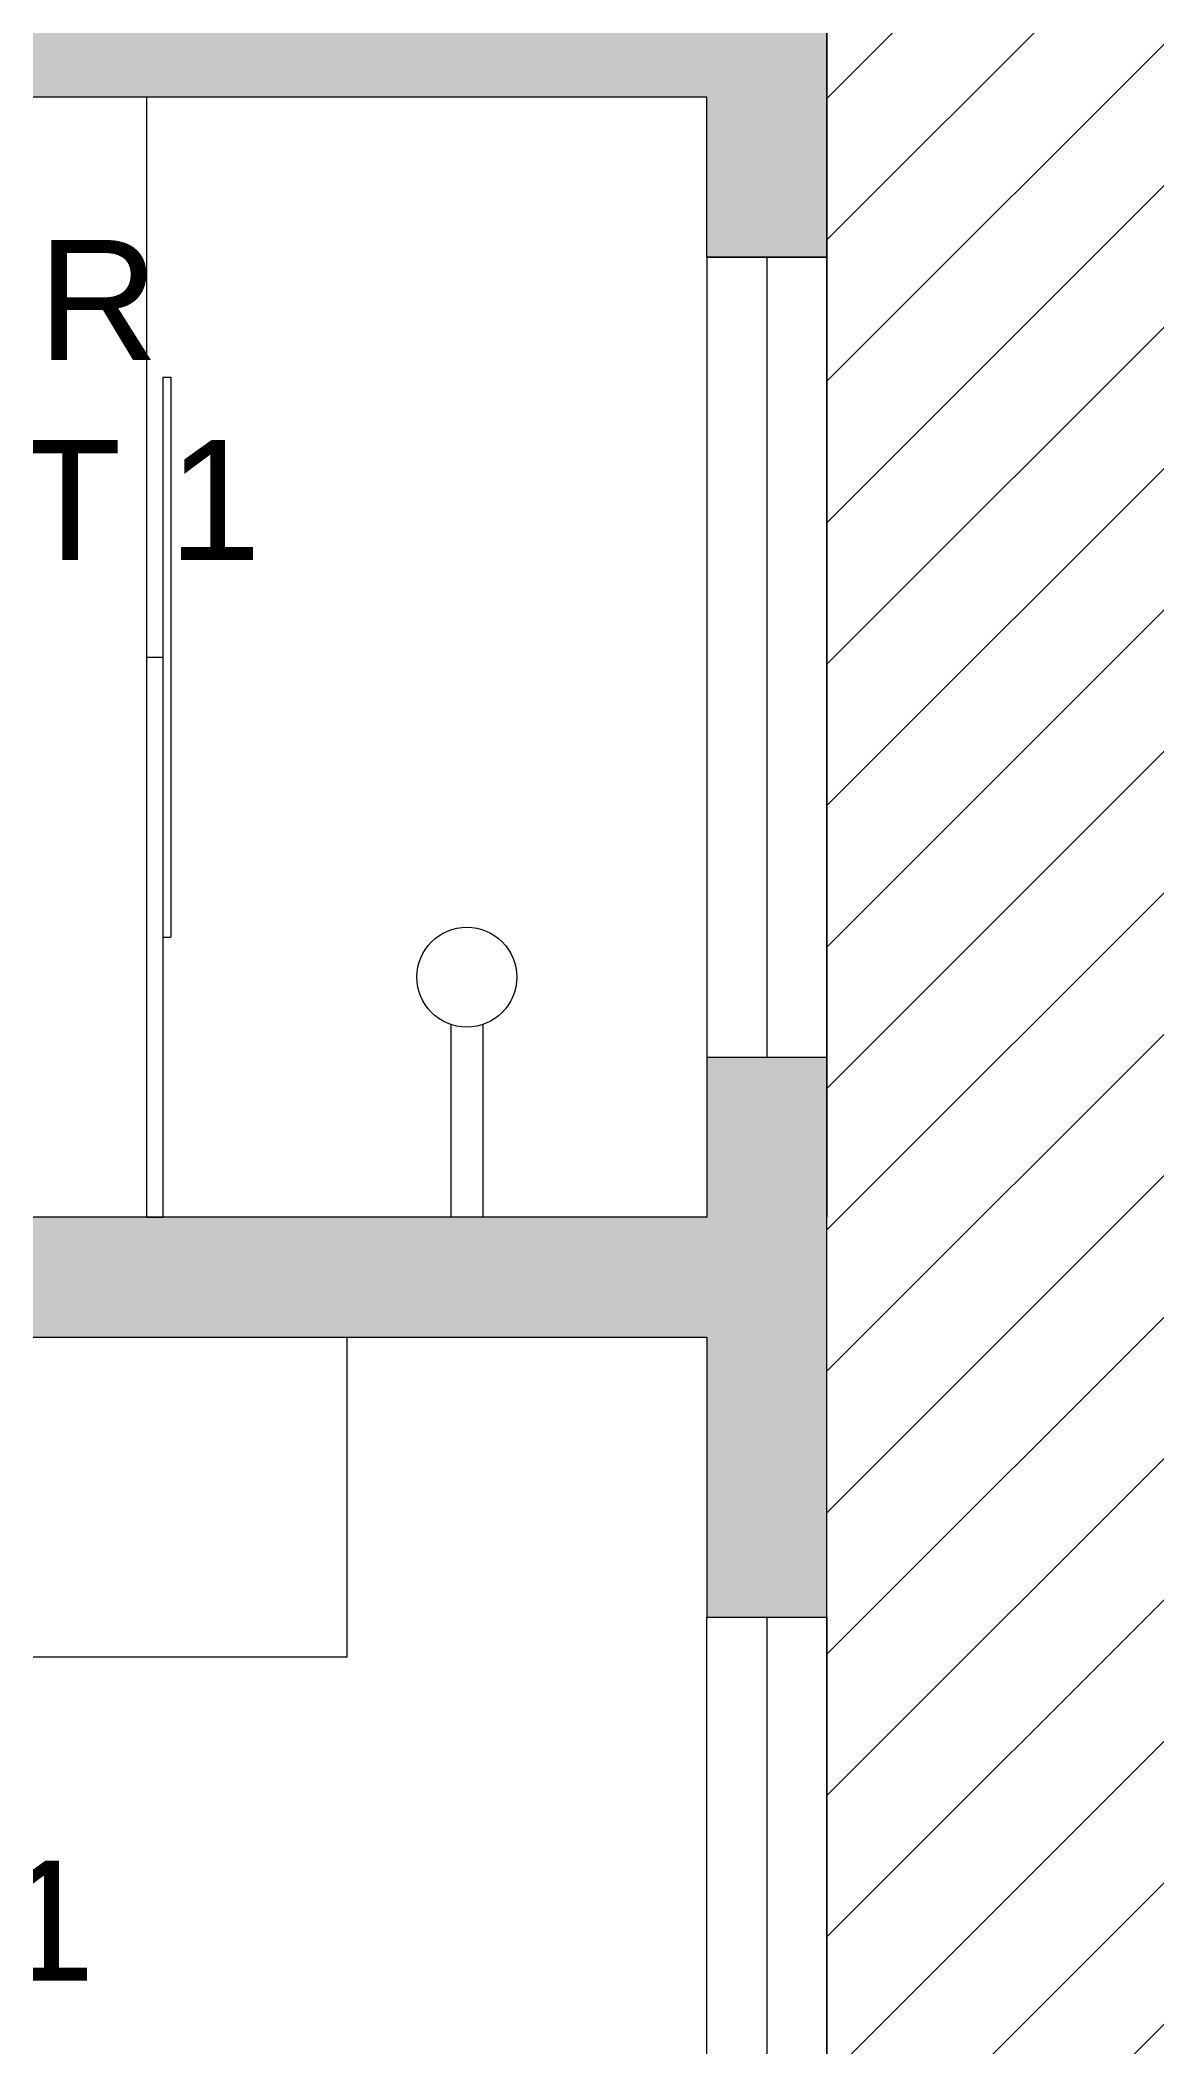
# Model space of a CAD drawing. Header units: metres. Extents: x -6.6 to 15, y 0 to 10.8.
# Drawn here: x 9.467 to 10.863, y 5.363 to 7.871 of the extents above; entities that cross this region are included whole.
import ezdxf

# ---------------------------------------------------------------- set-up
doc = ezdxf.new("R2010")
doc.units = ezdxf.units.M
for name, color, linetype, lineweight, true_color in [('1 - paredes', 7, 'Continuous', 25, 0x000000), ('2 - portas e janelas', 1, 'Continuous', 25, 0xff0000), ('3 - pisos e telhados', 4, 'Continuous', 25, 0x00ffff), ('4 - layouts dos objetos', 83, 'Continuous', 25, 0x63c85c), ('6 - legendas', 7, 'Continuous', 25, 0x000000)]:
    doc.layers.add(name, color=color, linetype=linetype, lineweight=lineweight, true_color=true_color)
doc.styles.add('textstyle4', font='')
doc.styles.add('textstyle7', font='')
doc.styles.get('textstyle4').set_extended_font_data('Arial')
doc.styles.get('textstyle7').set_extended_font_data('Arial')

msp = doc.modelspace()

# ---------------------------------------------------------------- hatches: boundary and pattern name
at = {"layer": '1 - paredes', "true_color": 0xa0a0a4}
for points in [[(7.9, 7.7), (8.05, 7.7), (8.05, 7.8), (10.3, 7.8), (10.3, 7.6), (10.45, 7.6), (10.45, 7.8), (10.45, 8.3), (10.3, 8.3), (10.3, 7.95), (7.8, 7.95), (7.8, 7.8), (7.9, 7.8)], [(7.9, 7), (7.9, 6.4), (7.8, 6.4), (7.8, 6.25), (10.3, 6.25), (10.3, 5.9), (10.45, 5.9), (10.45, 6.25), (10.45, 6.4), (10.45, 6.6), (10.3, 6.6), (10.3, 6.4), (8.05, 6.4), (8.05, 7)]]:
    msp.add_hatch(color=252, dxfattribs=at).paths.add_polyline_path(points)
at = {"layer": '3 - pisos e telhados', "true_color": 0xdfc591}
h = msp.add_hatch(dxfattribs=at)
h.set_pattern_fill('ACAD_ISO02W100', color=31, scale=0.04, angle=-45, style=0)
h.set_pattern_definition([(45, (0, 0), (-0.08838835, 0.08838835), [])])
h.paths.add_polyline_path([(10.45, 10.65), (14.8, 10.65), (14.8, 3.65), (10.45, 3.65)])

# ---------------------------------------------------------------- linework, layer by layer
at = {"layer": '1 - paredes'}
for p, q in [((10.45, 8.3), (10.45, 7.8)), ((10.3, 7.8), (8.05, 7.8)), ((10.3, 7.6), (10.3, 7.8)), ((10.45, 7.8), (10.45, 7.6)), ((10.45, 7.6), (10.3, 7.6)), ((10.3, 6.6), (10.45, 6.6)), ((10.3, 6.6), (10.3, 6.4)), ((10.45, 6.6), (10.45, 6.4)), ((10.3, 6.4), (8.05, 6.4)), ((10.45, 6.25), (10.45, 6.4)), ((7.8, 6.25), (10.3, 6.25)), ((10.3, 6.25), (10.3, 5.9)), ((10.45, 5.9), (10.45, 6.25)), ((10.3, 5.9), (10.45, 5.9))]:
    msp.add_line(p, q, dxfattribs=at)
at = {"layer": '2 - portas e janelas', "color": 5, "true_color": 0x0000ff}
for p, q in [((10.3, 7.6), (10.3, 6.6)), ((10.3, 7.6), (10.45, 7.6)), ((10.375, 7.6), (10.375, 6.6)), ((10.45, 7.6), (10.45, 6.6)), ((10.3, 6.6), (10.45, 6.6))]:
    msp.add_line(p, q, dxfattribs=at)
at = {"layer": '2 - portas e janelas'}
for p, q in [((10.3, 4.15), (10.3, 5.9)), ((10.3, 5.9), (10.45, 5.9)), ((10.375, 5.9), (10.375, 4.15)), ((10.45, 5.9), (10.45, 4.15))]:
    msp.add_line(p, q, dxfattribs=at)
at = {"layer": '3 - pisos e telhados', "color": 43, "true_color": 0xc38c48}
msp.add_line((10.45, 3.65), (10.45, 10.65), dxfattribs=at)
at = {"layer": '4 - layouts dos objetos'}
for p, q in [((9.6, 6.4), (9.6, 7.8)), ((9.62, 7.45), (9.62, 6.75)), ((9.62, 7.45), (9.63, 7.45)), ((9.63, 7.45), (9.63, 6.75)), ((9.6, 7.1), (9.62, 7.1)), ((9.62, 7.1), (9.62, 6.4)), ((9.62, 6.75), (9.63, 6.75)), ((9.98, 6.6409), (9.98, 6.4)), ((10.02, 6.6409), (10.02, 6.4)), ((9.6, 6.4), (9.62, 6.4)), ((8.05, 6.25), (9.85, 6.25)), ((9.85, 6.25), (9.85, 5.85)), ((9.85, 5.85), (8.05, 5.85))]:
    msp.add_line(p, q, dxfattribs=at)
msp.add_circle((10, 6.7), 0.0624, dxfattribs=at)

# ---------------------------------------------------------------- texts
at = {"layer": '6 - legendas', "char_height": 0.01, "attachment_point": 5}
for s, insert, style in [('\\H0.15;WATER\\PCLOSET 1', (9.2366, 7.4204), 'textstyle4'), ('\\H0.15;QUARTO 1', (9, 5.5), 'textstyle7')]:
    msp.add_mtext(s, dxfattribs=dict(at, insert=insert, style=style))

doc.saveas('drawing.dxf')
